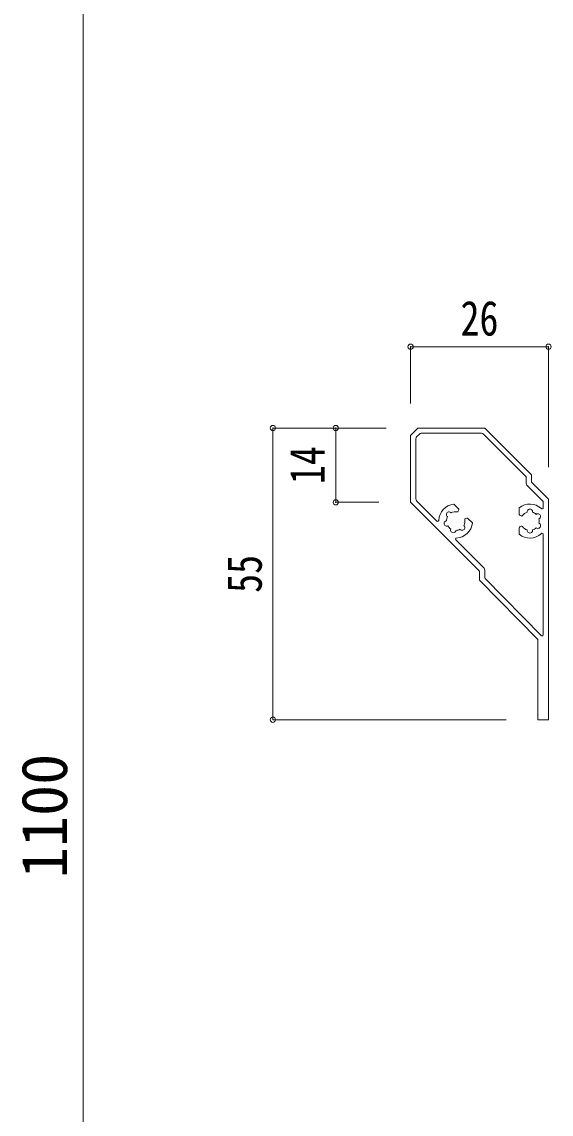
# Model space of a CAD drawing. Units: millimetres at full size; details may follow other scales. Extents: x -1603 to 1599, y -1129 to 1133.
# Drawn here: x -169.6 to 29.9, y -245.4 to 166.5 of the extents above; entities that cross this region are included whole.
import ezdxf
from ezdxf.enums import TextEntityAlignment as Align

# ---------------------------------------------------------------- set-up
doc = ezdxf.new("R2010")
doc.units = ezdxf.units.MM
doc.header["$LTSCALE"] = 4
doc.header["$PDMODE"] = 32
doc.header["$PDSIZE"] = 2
doc.layers.add('0-1_1手摺寸法', color=3, linetype='Continuous', lineweight=18)
doc.layers.add('0-7_42ｱﾙﾐ部品', color=6, linetype='Continuous', lineweight=18)
doc.styles.add('ＭＳ ゴシック', font='')
doc.styles.get('ＭＳ ゴシック').set_extended_font_data('MS Gothic')

msp = doc.modelspace()

# ---------------------------------------------------------------- linework, layer by layer
at = {"layer": '0-1_1手摺寸法'}
for p, q in [((-146.559, -682.892), (-146.559, 417.108)), ((-146.559, 412.508), (-146.559, -678.292)), ((-23.064, 22.574), (-23.064, 44.034)), ((28.936, 44.034), (-23.064, 44.034)), ((-19.464, 44.034), (25.336, 44.034)), ((28.936, -1.454), (28.936, 44.034)), ((-32.264, 13.374), (-74.974, 13.374)), ((-74.974, -96.626), (-74.974, 13.374)), ((-32.264, 13.374), (-51.259, 13.374)), ((-51.259, -14.626), (-51.259, 13.374)), ((-74.974, 9.774), (-74.974, -93.026)), ((-51.259, 9.774), (-51.259, -11.026)), ((-35.064, -14.626), (-51.259, -14.626)), ((12.936, -96.626), (-74.974, -96.626))]:
    msp.add_line(p, q, dxfattribs=at)
for p in [(-23.064, 44.034), (28.936, 44.034), (-74.974, 13.374), (-51.259, 13.374), (-51.259, -14.626), (-74.974, -96.626)]:
    msp.add_point(p, dxfattribs=at)
at = {"layer": '0-7_42ｱﾙﾐ部品'}
for p, q in [((-23.064, 10.574), (-20.264, 13.374)), ((-20.264, 13.374), (4.936, 13.374)), ((4.936, 13.374), (22.536, -4.226)), ((-23.064, 10.574), (-23.064, -14.626)), ((-21.064, 9.332), (-21.064, -13.383)), ((-21.064, 9.332), (-21.064, -13.383)), ((-20.772, 10.039), (-19.729, 11.082)), ((-19.729, 11.082), (-20.772, 10.039)), ((-19.022, 11.374), (3.693, 11.374)), ((3.693, 11.374), (-19.022, 11.374)), ((4.4, 11.082), (20.243, -4.761)), ((20.243, -4.761), (4.4, 11.082)), ((20.536, -5.468), (20.536, -7.468)), ((20.536, -7.468), (20.536, -5.468)), ((20.828, -8.175), (26.936, -14.282)), ((26.936, -14.282), (20.828, -8.175)), ((22.536, -4.226), (22.536, -7.054)), ((22.536, -7.054), (28.936, -13.454)), ((2.936, -40.626), (-23.064, -14.626)), ((-20.772, -14.09), (-13.141, -21.72)), ((-13.141, -21.72), (-20.772, -14.09)), ((-6.769, -15.364), (-5.032, -17.101)), ((26.936, -14.282), (26.936, -15.439)), ((26.936, -16.718), (26.936, -14.282)), ((28.936, -13.454), (28.936, -96.626)), ((-5.06, -17.978), (-4.929, -17.487)), ((-2.317, -20.722), (-1.826, -20.59)), ((17.936, -16.73), (17.936, -19.185)), ((18.576, -19.786), (18.136, -19.532)), ((0.297, -22.43), (-1.44, -20.694)), ((-1.275, -20.877), (-1.266, -20.868)), ((17.936, -26.722), (17.936, -24.266)), ((18.576, -23.665), (18.136, -23.92)), ((-6.059, -28.802), (4.643, -39.504)), ((26.936, -26.734), (26.936, -64.636)), ((4.936, -40.212), (4.936, -42.856)), ((4.936, -40.212), (4.936, -42.856)), ((5.122, -43.437), (26.298, -64.958)), ((24.936, -96.626), (28.936, -96.626))]:
    msp.add_line(p, q, dxfattribs=at)
msp.add_lwpolyline([(2.936, -40.626), (2.936, -44.066), (24.936, -66.424), (24.936, -96.626)], dxfattribs=at)
for centre, radius, start, end in [((-20.064, 9.332), 1, 135, 180), ((-20.064, 9.332), 1, 135, 180), ((-19.022, 10.374), 1, 90, 135), ((-19.022, 10.374), 1, 90, 135), ((3.693, 10.374), 1, 45, 90), ((3.693, 10.374), 1, 45, 90), ((19.536, -5.468), 1, 0, 45), ((19.536, -5.468), 1, 0, 45), ((21.536, -7.468), 1, 180, 225), ((21.536, -7.468), 1, 180, 225), ((-20.064, -13.383), 1, 180, 225), ((-20.064, -13.383), 1, 180, 225), ((-6.064, -21.726), 6.4, 96.318, 177.568), ((21.936, -21.726), 6.4, 47.432, 128.682), ((-6.064, -21.726), 3.5, 151.426, 178.574), ((-8.539, -19.251), 1, 36.787, 233.213), ((-6.064, -21.726), 3.5, 80.887, 118.574), ((-5.447, -17.875), 0.4, 260.887, 345), ((-5.315, -17.384), 0.4, 345, 45), ((-1.723, -20.976), 0.4, 45, 105), ((18.336, -19.185), 0.4, 180, 240), ((18.776, -19.44), 0.4, 240, 324.113), ((21.936, -21.726), 3.5, 106.426, 144.113), ((21.936, -18.226), 1, 351.787, 188.213), ((21.936, -21.726), 3.5, 46.426, 73.574), ((24.966, -19.976), 1, 291.787, 128.213), ((26.536, -16.718), 0.4, 227.432, 0), ((-12.858, -21.438), 0.4, 225, 357.573), ((-9.445, -22.632), 1, 96.787, 293.213), ((-6.064, -21.726), 3.5, 211.426, 238.574), ((-6.97, -25.106), 1, 156.787, 353.213), ((-6.064, -21.726), 6.4, 272.432, 353.682), ((-3.59, -24.2), 1, 216.787, 53.213), ((-6.064, -21.726), 3.5, 331.426, 9.113), ((-2.214, -21.108), 0.4, 105, 189.113), ((18.336, -24.266), 0.4, 120, 180), ((18.776, -24.012), 0.4, 35.887, 120), ((21.936, -21.726), 3.5, 215.887, 253.574), ((21.936, -21.726), 3.5, 286.426, 313.574), ((24.966, -23.476), 1, 231.787, 68.213), ((21.936, -21.726), 3.5, 346.426, 13.574), ((-5.776, -28.52), 0.4, 92.432, 225), ((-5.776, -28.52), 0.4, 92.427, 225), ((-6.064, -21.726), 3.5, 271.426, 298.574), ((21.936, -21.726), 6.4, 231.318, 312.568), ((21.936, -25.226), 1, 171.787, 8.213), ((26.536, -26.734), 0.4, 0, 132.568), ((3.936, -40.212), 1, 0, 45), ((3.936, -40.212), 1, 0, 45), ((5.936, -42.856), 1, 180, 215.538), ((26.536, -64.636), 0.4, 215.538, 0)]:
    msp.add_arc(centre, radius, start, end, dxfattribs=at)

# ---------------------------------------------------------------- texts
at = {"layer": '0-1_1手摺寸法', "color": 7, "style": 'ＭＳ ゴシック', "width": 0.8}
msp.add_text('26', height=13.14, dxfattribs=at).set_placement((-4.232, 44.282), align=Align.BOTTOM_LEFT)
for s, p in [('14', (-51.507, -7.794)), ('55', (-75.222, -48.794))]:
    msp.add_text(s, height=13.14, rotation=90, dxfattribs=at).set_placement(p, align=Align.BOTTOM_LEFT)
at = {"layer": '0-1_1手摺寸法', "style": 'ＭＳ ゴシック'}
msp.add_text('1100', height=17.27, rotation=90, dxfattribs=at).set_placement((-147.378, -156.445), align=Align.BOTTOM_LEFT)

doc.saveas('drawing.dxf')
